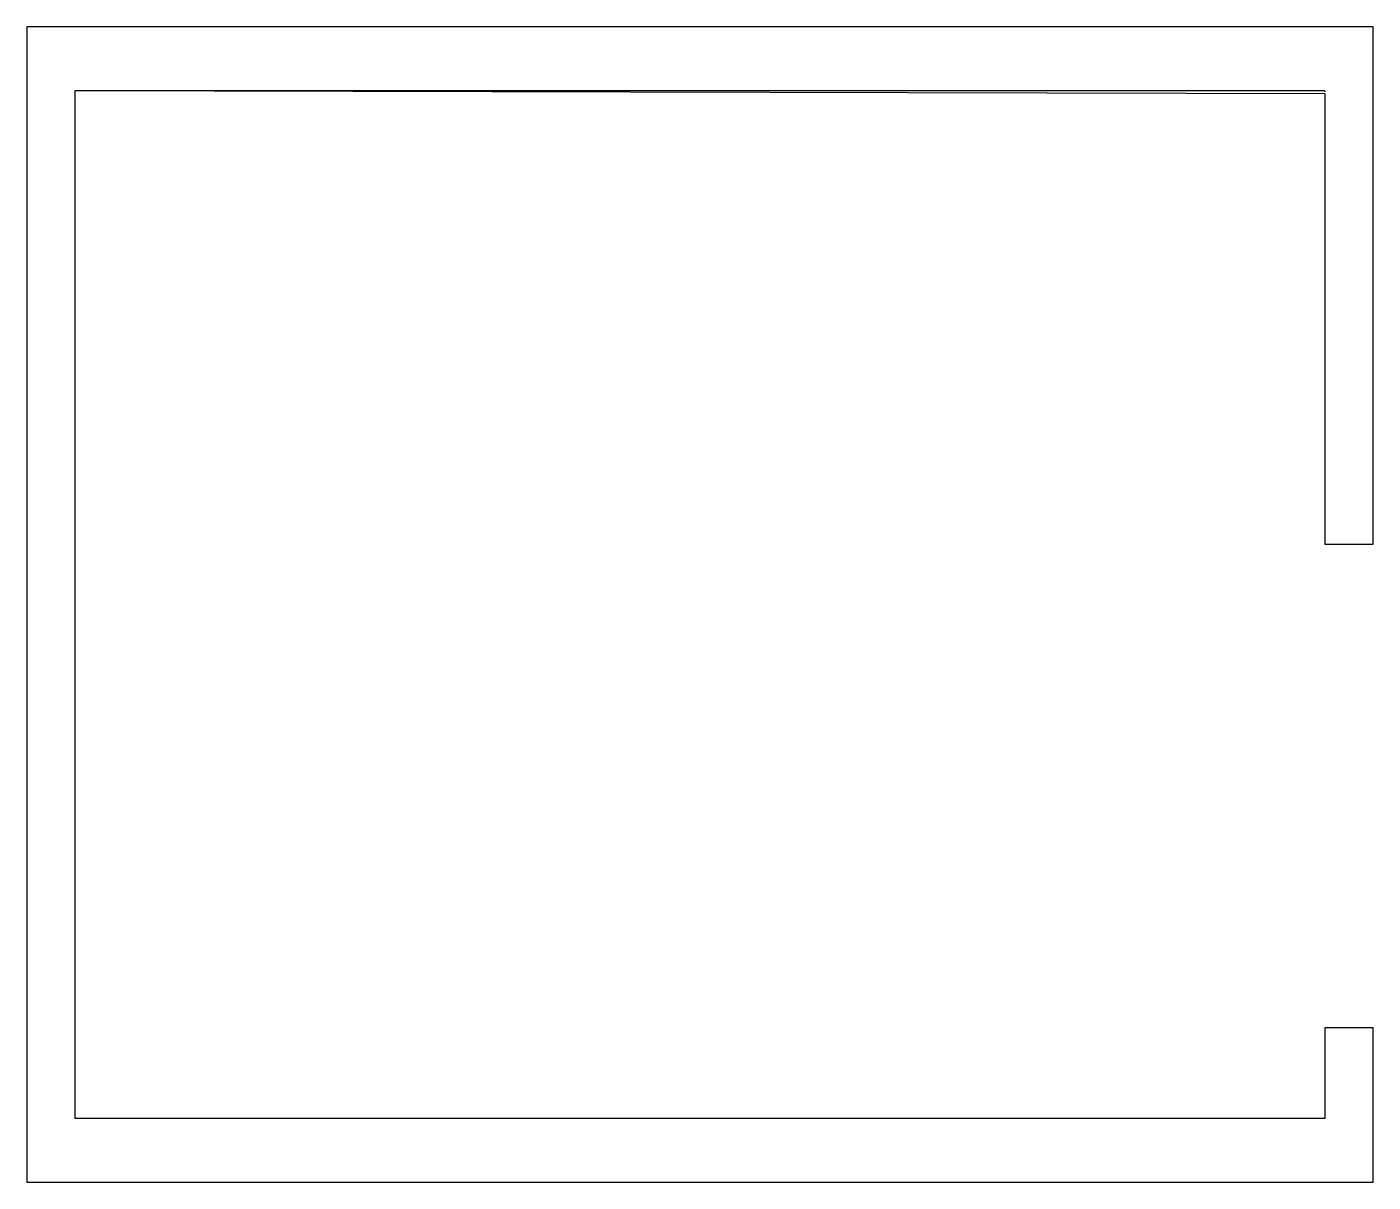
# Model space of a CAD drawing. Header units: millimetres. Extents: x 2674 to 4899, y 1902 to 3812.
import ezdxf

# ---------------------------------------------------------------- set-up
doc = ezdxf.new("R2010")
doc.units = ezdxf.units.MM
doc.layers.add('I-WALL-4', color=7, linetype='Continuous', lineweight=25)
doc.layers.add('MY_WALL', color=18, linetype='Continuous', lineweight=25, true_color=0x000000)

msp = doc.modelspace()

# ---------------------------------------------------------------- linework, layer by layer
at = {"layer": 'I-WALL-4'}
for p, q in [((2674, 3812.3), (2674, 1902.3)), ((4899, 3812.3), (2674, 3812.3)), ((4899, 3723), (4899, 3812.3)), ((4899, 3718.4), (4899, 3719.9)), ((4899, 3715.9), (4899, 3717.7)), ((2754, 2007.3), (2754, 3707.3)), ((2754, 3707.3), (4819, 3707.3)), ((4819, 3706.2), (4819, 3704.8)), ((4819, 3702), (4819, 3672.6)), ((4899, 3713.2), (4899, 3715.1)), ((4899, 3710.5), (4899, 3712.3)), ((4899, 3707.9), (4899, 3709.6)), ((4899, 3705.5), (4899, 3707)), ((4899, 3673), (4899, 3701.8)), ((4819, 3669), (4819, 3667.7)), ((4819, 3666.7), (4819, 3665.1)), ((4819, 3664), (4819, 3662.3)), ((4819, 3661.3), (4819, 3659.6)), ((4819, 3658.6), (4819, 3657)), ((4819, 3656.2), (4819, 3654.8)), ((4819, 3652), (4819, 2957.3)), ((4899, 3668.4), (4899, 3669.9)), ((4899, 3665.9), (4899, 3667.7)), ((4899, 3663.2), (4899, 3665.1)), ((4899, 3660.5), (4899, 3662.3)), ((4899, 3657.9), (4899, 3659.6)), ((4899, 3655.5), (4899, 3657)), ((4899, 2957.3), (4899, 3651.8)), ((4819, 2957.3), (4899, 2957.3)), ((4819, 2157.3), (4819, 2007.3)), ((4899, 2157.3), (4819, 2157.3)), ((4899, 1902.3), (4899, 2157.3)), ((4819, 2007.3), (2754, 2007.3)), ((2674, 1902.3), (4899, 1902.3))]:
    msp.add_line(p, q, dxfattribs=at)
at = {"layer": 'MY_WALL'}
for p, q in [((4899, 3812.3), (2674, 3812.3)), ((2674, 3812.3), (2674, 1902.3)), ((4899, 2957.3), (4899, 3812.3)), ((2754, 2007.3), (2754, 3707.3)), ((2754, 3707.3), (4819, 3702)), ((4819, 3702), (4819, 2957.3)), ((4819, 2957.3), (4899, 2957.3)), ((4899, 2157.3), (4819, 2157.3)), ((4819, 2157.3), (4819, 2007.3)), ((4899, 1902.3), (4899, 2157.3)), ((4819, 2007.3), (2754, 2007.3)), ((2674, 1902.3), (4899, 1902.3))]:
    msp.add_line(p, q, dxfattribs=at)

doc.saveas('drawing.dxf')
